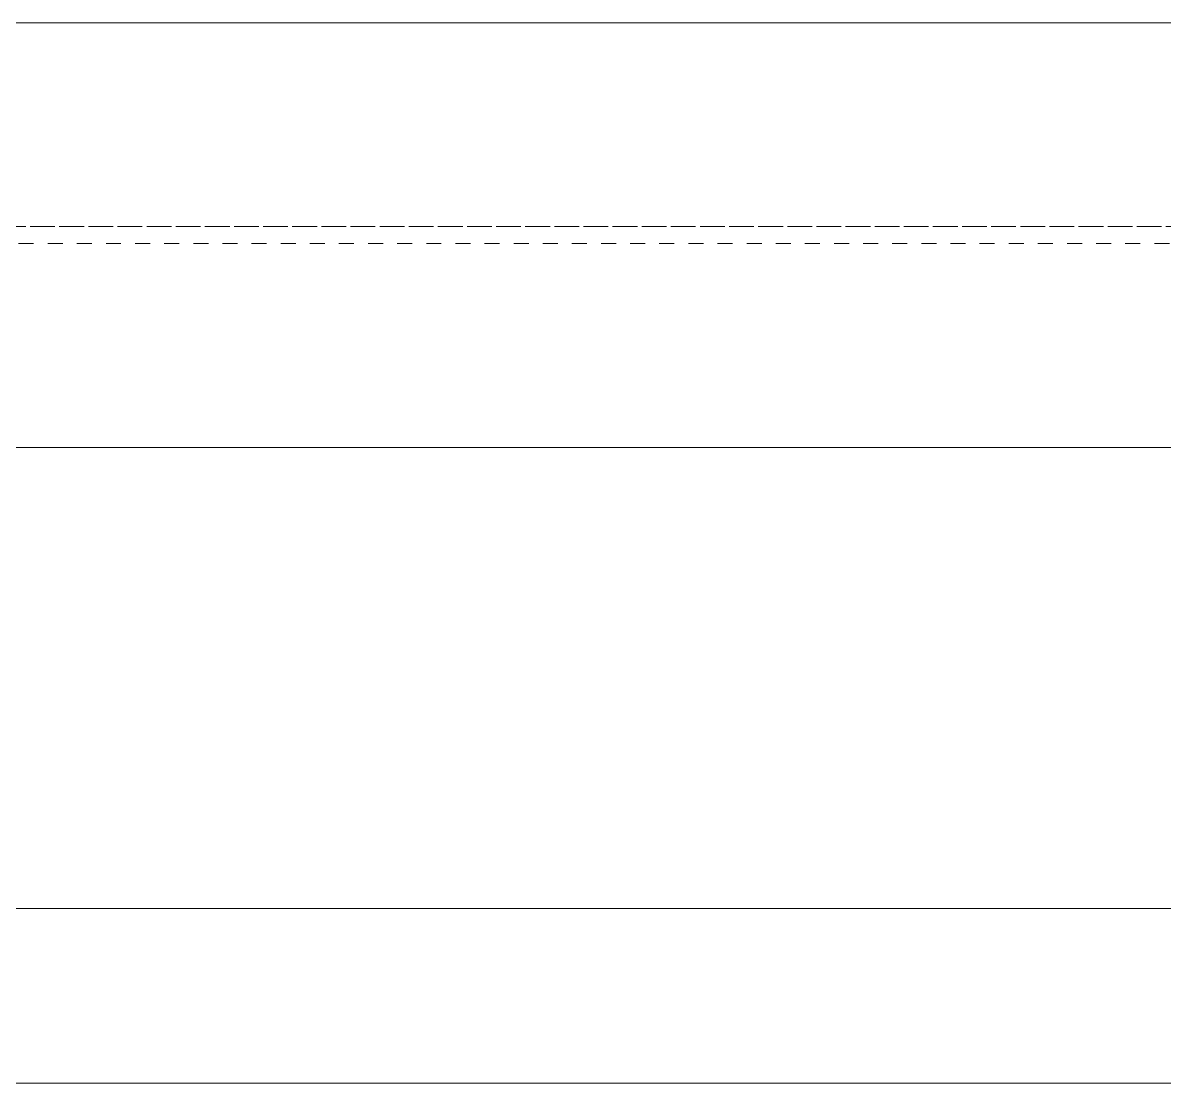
# Model space of a CAD drawing. Header units: millimetres. Extents: x 2 to 1174, y 1 to 825.
# Drawn here: x 896.1 to 974.4, y 549 to 621.9 of the extents above; entities that cross this region are included whole.
import ezdxf

# ---------------------------------------------------------------- set-up
doc = ezdxf.new("R2010")
doc.units = ezdxf.units.MM
doc.linetypes.add('XKITLINE00', pattern=[0])
doc.linetypes.add('XKITLINE01', pattern=[4, 1, -1, 1, -1])
doc.layers.add('Dimensions', color=7, linetype='Continuous', lineweight=0)
doc.layers.add('Part', color=2, linetype='Continuous', lineweight=0)

# ---------------------------------------------------------------- blocks, each defined once
blk = doc.blocks.new('*A94')
at = {"layer": 'Part', "color": 2, "linetype": 'XKITLINE00', "lineweight": 0}
for p, q in [((1022.53, 621.864), (679.268, 621.864)), ((1022.53, 592.697), (679.268, 592.697))]:
    blk.add_line(p, q, dxfattribs=at)
at = {"layer": 'Part', "color": 7, "linetype": 'XKITLINE01', "lineweight": 0}
for p, q in [((679.268, 607.864), (1044.773, 607.864)), ((1044.773, 606.697), (679.268, 606.697))]:
    blk.add_line(p, q, dxfattribs=at)
blk = doc.blocks.new('*A139')
at = {"layer": 'Part', "color": 7, "linetype": 'XKITLINE01', "lineweight": 0}
for p, q in [((704.268, 621.864), (1033.306, 621.864)), ((704.568, 607.864), (1038.802, 607.864)), ((1038.802, 606.697), (704.568, 606.697)), ((1033.306, 592.697), (704.268, 592.697))]:
    blk.add_line(p, q, dxfattribs=at)
blk = doc.blocks.new('*A230')
at = {"layer": 'Dimensions', "color": 7, "linetype": 'XKITLINE00', "lineweight": 0}
blk.add_line((109.117, 561.016), (1048.088, 561.016), dxfattribs=at)
blk = doc.blocks.new('*A239')
at = {"layer": 'Dimensions', "color": 7, "linetype": 'XKITLINE00', "lineweight": 0}
blk.add_line((112.45, 549.016), (1044.773, 549.016), dxfattribs=at)

msp = doc.modelspace()

# ---------------------------------------------------------------- block references
at = {"lineweight": 0}
for name in ['*A139', '*A230', '*A239']:
    msp.add_blockref(name, (0, 0), dxfattribs=at)
at = {"layer": 'Part', "lineweight": 0}
msp.add_blockref('*A94', (0, 0), dxfattribs=at)

doc.saveas('drawing.dxf')
